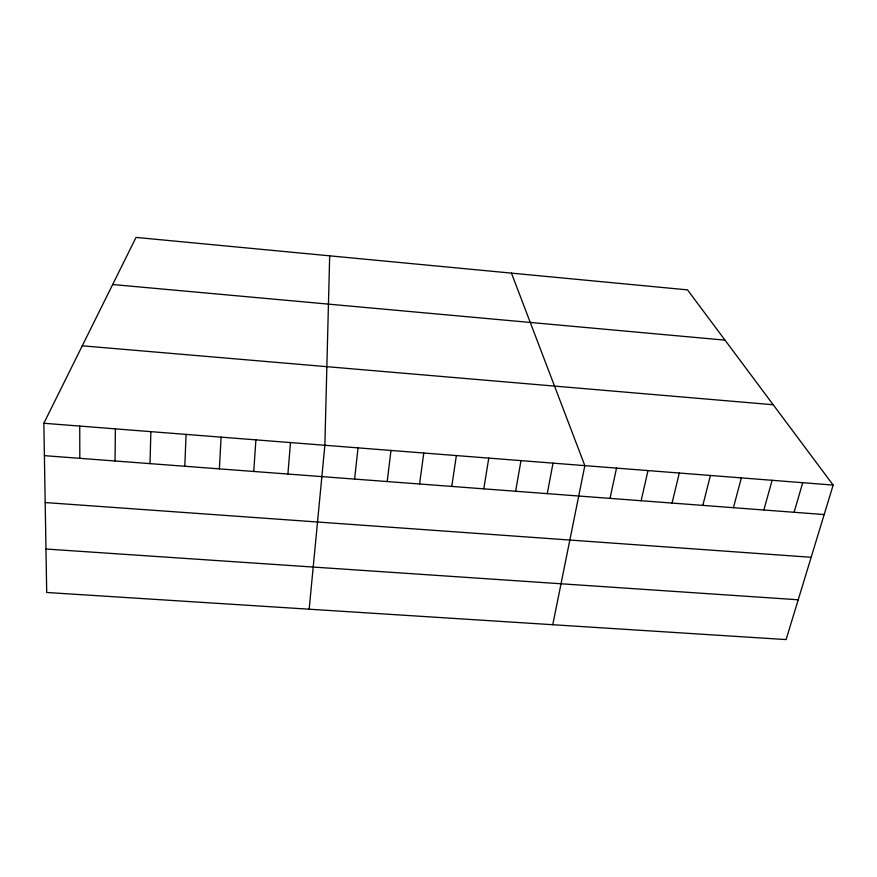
<?xml version="1.0" encoding="UTF-8"?>
<svg xmlns="http://www.w3.org/2000/svg" width="877" height="877" viewBox="0 0 877 877"><rect width="100%" height="100%" fill="white"/><g stroke="black" fill="none" stroke-linecap="round" stroke-linejoin="round"><path stroke-width="1.32" d="M115.03 460.995L115.402 428.864M150.022 463.637L150.855 431.637M329.675 255.832L324.863 445.275L309.164 609.197M184.806 466.268L186.077 434.4M219.382 468.877L221.092 437.141M253.749 471.475L255.898 439.87M287.908 474.051L290.484 442.578M354.615 479.094L358.024 447.873M387.185 481.55L390.999 450.449M419.568 483.994L423.777 453.014M451.765 486.428L456.369 455.569M483.786 488.84L488.774 458.112M515.61 491.252L520.982 460.633M547.259 493.641L553.014 463.144M552.762 624.72L584.849 465.632L511.466 273.131M610.019 498.377L616.52 468.11M641.131 500.734L647.993 470.576M672.067 503.069L679.291 473.032M702.828 505.393L710.414 475.466M733.424 507.695L741.361 477.888M763.845 509.997L772.133 480.3M794.091 512.278L802.729 482.701M833.15 485.08L786.099 639.585L46.7 592.479L43.85 423.262L136.034 237.415L687.502 289.87L833.15 485.08L43.85 423.262M45.966 549.024L798.223 599.78M45.187 502.543L811.159 557.29M44.398 455.656L824.172 514.558M82.263 345.812L773.207 404.746M112.673 284.521L725.005 340.144M79.741 426.069L79.818 458.331"/></g></svg>
